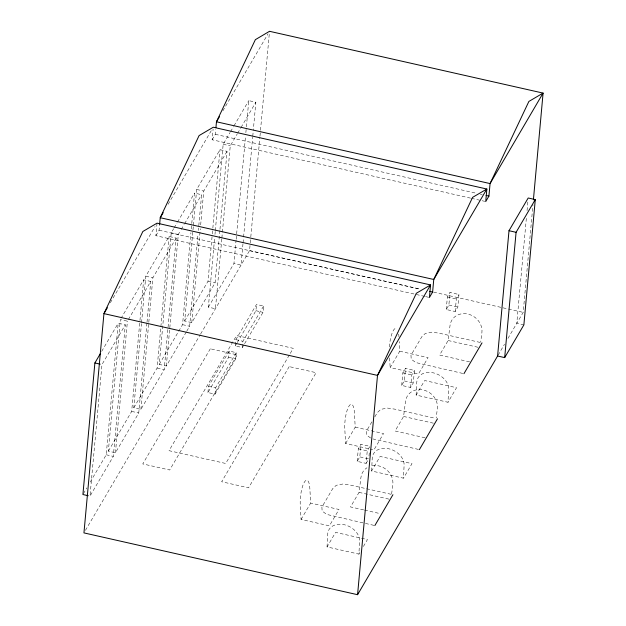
<?xml version="1.0" encoding="UTF-8"?>
<svg xmlns="http://www.w3.org/2000/svg" width="626" height="626" viewBox="0 0 626 626"><rect width="100%" height="100%" fill="white"/><g stroke="black" fill="none" stroke-linecap="round" stroke-linejoin="round"><path stroke-width="0.47" stroke-dasharray="3.13 2.35" d="M327.054 546.921L327.695 534.017A16.691 12.465 26.3 0 1 344.277 524.705A16.691 12.465 26.3 0 1 359.567 541.216L358.925 554.12L327.054 546.921L335.583 532.382L367.454 539.573L363.19 546.85M371.594 470.995L372.235 458.091A16.691 12.465 26.3 0 1 388.816 448.779A16.691 12.465 26.3 0 1 404.106 465.282L403.465 478.194L371.594 470.995L380.123 456.456L411.994 463.647L403.465 478.194M416.133 395.069L416.783 382.157A16.691 12.465 26.3 0 1 433.356 372.853A16.691 12.465 26.3 0 1 448.646 389.356L448.005 402.268L416.133 395.069L424.663 380.522L456.534 387.721L448.005 402.268M90.199 482.106L106.224 454.781L118.204 323.212L125.286 324.816L113.306 456.385L89.995 496.121L101.968 364.551L125.286 324.816M146.938 323.039L138.753 413.011L115.442 452.747L108.361 451.15L120.333 319.581L127.414 321.177L150.725 281.442L143.644 279.838L121.303 317.922M115.442 452.747L127.414 321.177M108.361 451.15L131.671 411.407L139.856 321.435M139.95 320.473L143.644 279.838M141.554 322.64L145.78 276.207L169.09 236.464L176.172 238.068L164.2 369.637L140.889 409.373L133.808 407.776L141.468 323.611M147.032 322.069L150.725 281.442M140.889 409.373L148.722 323.274M148.808 322.304L152.861 277.803L176.172 238.068M133.808 407.776L157.118 368.033L169.09 236.464M186.243 332.054L166.328 365.999L159.247 364.402L171.227 232.833L173.652 228.693M166.328 365.999L178.308 234.429L180.734 230.29M178.676 331.287L182.557 324.659L190.922 232.755M191.274 228.889L194.537 193.09L201.619 194.694L198.356 230.485M219.843 230.642L215.086 282.882L191.775 322.625L184.693 321.021L193.324 226.221M193.411 225.25L196.666 189.459L219.976 149.716L227.058 151.32L219.929 229.679M186.728 331.224L189.647 326.263L198.004 234.359M191.775 322.625L200.32 228.787M200.672 224.914L203.747 191.055L227.058 151.32M184.693 321.021L208.004 281.285L212.23 234.852M212.324 233.881L212.762 229.046M212.848 228.075L219.976 149.716M221.792 238.944L215.438 308.759L208.356 307.155L214.616 238.318M214.976 234.437L215.234 231.526M215.328 230.556L223.177 144.262L230.071 132.516M221.878 237.974L222.316 233.13M222.41 232.16L230.258 145.866L237.152 134.113M207.926 392.549L208.489 386.281L229.155 351.061L236.237 352.657L235.666 358.925L215.008 394.145L207.926 392.549L228.584 357.321L229.155 351.061M215.008 394.145L215.571 387.877L236.237 352.657M208.356 307.155L233.952 263.523L236.065 240.259M236.159 239.288L245.509 136.507M245.861 132.626L246.308 127.782M246.394 126.812L248.772 100.629L255.854 102.234L253.295 130.349M242.974 243.796L241.033 265.127L233.952 263.523M243.06 242.825L243.506 237.974M243.592 237.004L252.677 137.133M252.771 136.171L253.209 131.319M243.827 345.02L242.348 347.532L235.266 345.935L235.838 339.668L256.503 304.447L263.585 306.044L263.014 312.311L244.32 344.175M200.61 334.034L249.563 250.58L250.181 243.788M250.267 242.818L250.713 237.966M250.799 236.996L259.892 137.063M259.986 136.092L260.424 131.241M260.51 130.271L269.516 31.3M242.348 347.532L242.919 341.264L263.585 306.044M237.238 342.579L255.932 310.707L256.503 304.447M357.156 461.362L358.299 448.826L360.936 444.335L369.888 446.354L367.251 450.853L366.108 463.381L357.156 461.362L359.793 456.863L360.936 444.335M369.011 455.994L369.363 452.144M401.696 385.436L402.839 372.9L405.476 368.409L414.428 370.428L413.285 382.963L410.648 387.455L401.696 385.436L404.333 380.937L405.476 368.409M410.648 387.455L411.791 374.927L414.428 370.428M446.236 309.502L447.379 296.974L450.016 292.483L458.968 294.502L457.825 307.037L455.188 311.529L446.236 309.502L448.873 305.011L450.016 292.483M455.188 311.529L456.331 299.001L458.968 294.502M526.341 218.38L516.794 323.29L523.876 324.886M527.053 210.61L527.937 200.899M507.936 338.392L523.195 312.382L532.961 204.679M424.663 296.388L155.882 235.689L157.04 223.161M155.882 235.689L159.082 230.235L159.552 225.117M470.47 198.113L212.128 139.762L213.106 129.058M212.128 139.762L215.321 134.308L215.767 129.488M363.636 509.893L350.513 506.927L359.05 492.38L360.944 477.341A16.691 14.774 36.2 0 1 366.953 467.755M391.626 493.937L392.815 484.54A16.691 14.774 36.2 0 0 370.85 466.026M425.054 437.777L395.053 431.001L403.59 416.454L405.484 401.415A16.691 14.774 36.2 0 1 423.317 389.967A16.691 14.774 36.2 0 1 437.355 408.614L436.173 418.012M469.594 361.851L439.601 355.075L448.13 340.528L450.024 325.489A16.691 14.774 36.2 0 1 467.857 314.041A16.691 14.774 36.2 0 1 481.895 332.68L480.713 342.086M110.325 302.734L155.068 226.51M168.097 204.303L211.799 129.746M222.856 110.888L268.045 33.812M101.686 351.366L118.204 323.212M174.138 227.864L177.048 222.895M177.534 222.066L194.537 193.09M230.564 131.679L233.514 126.64M234.007 125.803L248.772 100.629M181.219 229.46L184.13 224.491M184.615 223.67L201.619 194.694M237.645 133.275L240.595 128.244M241.088 127.407L255.854 102.234M83.399 493.695L86.803 487.897M159.247 364.402L178.191 332.109M85.433 530.371L200.109 334.879M235.266 345.935L236.745 343.416M289.306 355.059L225.704 463.475L169.043 450.681L236.589 335.536L293.25 348.338L289.799 354.214M301.067 519.439L310.668 503.077L309.862 488.632A16.691 4.546 -83.8 0 0 304.252 482.364A16.691 4.546 -83.8 0 0 300.261 504.994L301.067 519.439L329.401 525.832L338.995 509.47L310.668 503.077M345.607 443.513L355.208 427.151L354.402 412.706A16.691 4.546 -83.8 0 0 348.792 406.438A16.691 4.546 -83.8 0 0 344.801 429.06L345.607 443.513L369.215 448.842M399.748 351.225L428.074 357.618L418.481 373.98L390.154 367.579L399.748 351.225L399.208 341.593M371.875 421.877L366.445 431.126L366.648 435.086L371.234 438.482M374.833 416.83L377.306 412.62L380.811 409.365L387.471 408.074L394.834 409.154L435.594 418.356M366.108 463.381L368.745 458.889L359.793 456.863M358.925 554.12L359.872 552.508M498.093 355.169L504.493 344.261M215.321 134.308L476.535 193.301M480.345 194.162L482.255 194.592M471.425 198.325L484.774 201.337M223.177 144.262L230.258 145.866M196.666 189.459L203.747 191.055M171.227 232.833L178.308 234.429M249.563 250.58L420.226 289.126M433.575 292.139L523.195 312.382M159.082 230.235L420.234 289.212M447.379 296.974L456.331 299.001M425.61 296.607L429.428 297.467M448.873 305.011L457.825 307.037M480.134 342.43L439.382 333.228L432.01 332.148L425.351 333.431L421.846 336.694L410.985 355.2L411.188 359.16L415.774 362.556L462.997 373.495M208.004 281.285L215.086 282.882M448.13 340.528L480.001 347.727M145.78 276.207L152.861 277.803M255.932 310.707L263.014 312.311M402.839 372.9L411.791 374.927M182.557 324.659L189.647 326.263M235.838 339.668L242.919 341.264M404.333 380.937L413.285 382.963M228.584 357.321L235.666 358.925M403.59 416.454L433.583 423.231M157.118 368.033L164.2 369.637M208.489 386.281L215.571 387.877M355.208 427.151L383.535 433.544L373.941 449.906L370.162 449.053M418.458 449.421L372.986 438.943M358.299 448.826L367.251 450.853M131.671 411.407L138.753 413.011M391.047 494.282L350.294 485.08L342.931 484L336.272 485.291L332.766 488.546L321.905 507.052L322.108 511.012L326.686 514.408L364.559 523.234M359.05 492.38L390.914 499.579M364.575 510.104L380.514 513.703M106.224 454.781L113.306 456.385M365.498 523.446L373.91 525.347M389.615 357.955L390.154 367.579M398.692 334.112A16.691 4.546 -83.8 0 1 398.942 336.772M389.395 346.984A16.691 4.546 -83.8 0 1 396.962 328.955M210.313 348.784L142.767 463.921L169.677 470.001L237.223 354.864L210.313 348.784M289.196 366.601L221.651 481.738L248.561 487.818L316.107 372.681L289.196 366.601"/><path stroke-width="0.94" d="M497.6 356.014L504.681 357.61L523.876 324.886L535.285 199.584L528.195 197.988L509.001 230.704L497.6 356.014L357.579 594.7L83.947 532.898L103.939 313.618L142.83 231.503L157.04 223.161L430.555 284.932L429.428 297.467L432.621 292.013L433.748 279.478L472.607 197.354L486.864 189.029L485.729 201.556L488.929 196.102L490.064 183.575L528.876 101.443L543.086 93.094L533.407 199.827M100.23 353.846L94.886 362.955L82.914 494.524L88.227 495.722M357.579 594.7L377.509 375.404L416.337 293.273L430.555 284.932L377.509 375.404L103.939 313.618L107.375 307.757M504.681 357.61L516.082 232.309L535.285 199.584M159.607 224.523L160.233 217.707L199.091 135.584L213.278 127.234L486.864 189.029L433.748 279.478L160.233 217.707L163.183 212.676M215.939 127.563L216.471 121.78L255.361 39.665L269.516 31.3L543.086 93.094L490.064 183.575L216.471 121.78L219.421 116.757M374.841 525.558L392.94 494.712M419.389 449.632L437.488 418.786M463.929 373.706L482.028 342.86M486.066 195.453L488.929 196.102M509.001 230.704L516.082 232.309M429.765 291.364L432.621 292.013M94.886 362.955L100.199 364.152"/></g></svg>
